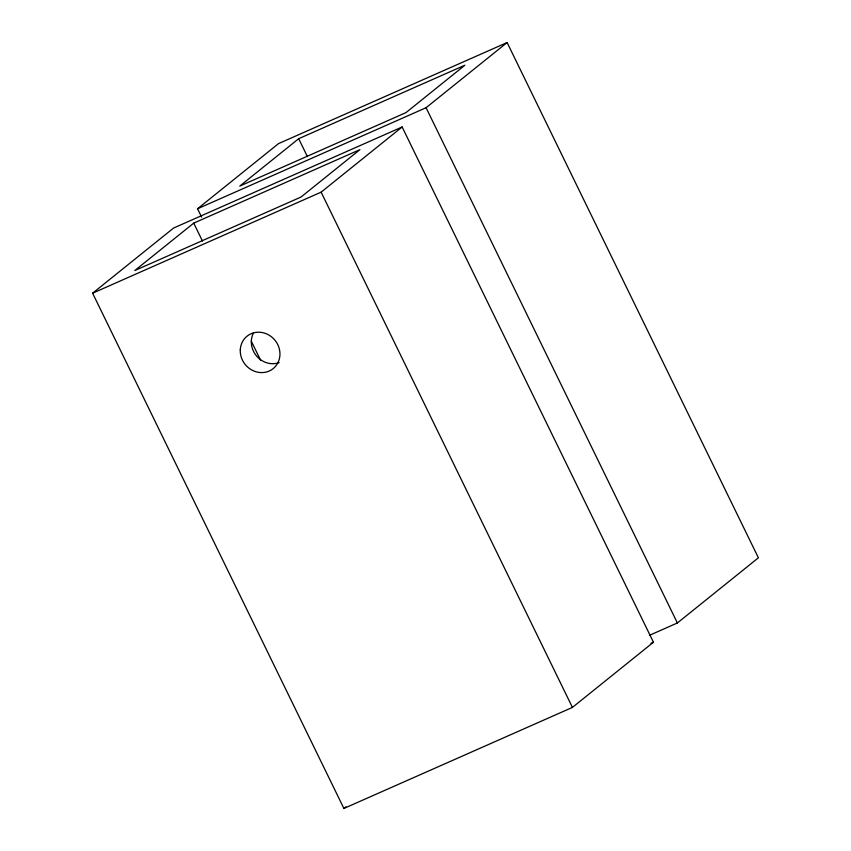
<?xml version="1.0" encoding="UTF-8"?>
<svg xmlns="http://www.w3.org/2000/svg" width="851" height="851" viewBox="0 0 851 851"><rect width="100%" height="100%" fill="white"/><g stroke="black" fill="none" stroke-linecap="round" stroke-linejoin="round"><path stroke-width="1.28" d="M92.599 293.201L173.615 228.025L402.14 126.98L653.451 642.239L572.425 707.415L343.9 808.45L92.599 293.201L321.125 192.156L402.14 126.98M201.623 217.111L197.549 208.761L278.575 143.585L507.1 42.55L758.401 557.799L677.385 622.975L649.43 635.335M193.73 223.132L134.809 270.533L301.009 197.049L359.93 149.648L193.73 223.132L202.453 241.024M298.68 138.702L239.759 186.103L405.97 112.619L464.891 65.219L298.68 138.702L307.413 156.595M197.549 208.761L426.074 107.726L507.1 42.55M343.9 808.45L345.953 806.801M651.015 643.313L653.451 642.239M426.074 107.726L677.385 622.975M321.125 192.156L572.425 707.415M251.322 341.219L260.629 360.303M279.139 362.6A20.828 19.211 51.2 0 1 256.747 356.218A20.828 19.211 51.2 0 1 253.428 333.028M240.28 349.846A20.828 19.211 51.2 0 0 269.203 371.036A20.828 19.211 51.2 0 0 270.863 336.326A20.828 19.211 51.2 0 0 240.28 349.846"/></g></svg>
